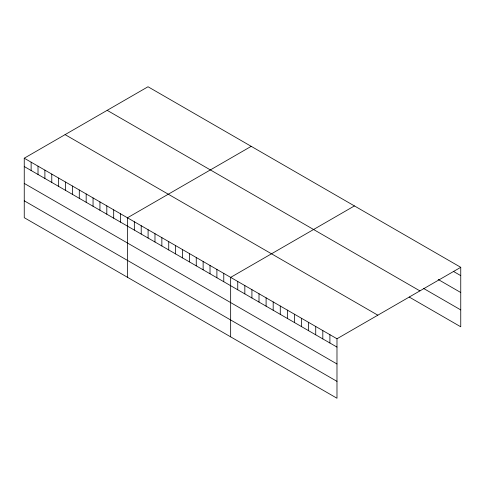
<?xml version="1.0" encoding="UTF-8"?>
<svg xmlns="http://www.w3.org/2000/svg" width="485" height="485" viewBox="0 0 485 485"><rect width="100%" height="100%" fill="white"/><g stroke="black" fill="none" stroke-linecap="round" stroke-linejoin="round"><path stroke-width="0.73" d="M24.25 158.207L336.984 338.766L336.984 398.246L24.25 217.686L24.25 158.207L148.016 86.754L460.75 267.314L460.75 326.793L409.195 297.026M251.218 146.337L127.452 217.795L127.452 277.274M354.42 205.925L230.654 277.378L230.654 336.857M336.984 338.766L460.75 267.314M453.663 271.545L460.75 275.638M438.197 279.493L460.75 292.516M423.375 288.332L460.75 309.909M107.173 110.337L419.907 290.891M65.093 134.63L377.827 315.183M24.25 166.537L336.984 347.09M24.25 183.415L336.984 363.974M24.25 200.808L336.984 381.362M329.897 334.674L329.897 342.998M322.81 330.582L322.81 338.906M315.723 326.49L315.723 334.814M308.63 322.398L308.63 330.721M301.543 318.305L301.543 326.629M294.456 314.213L294.456 322.537M287.362 310.115L287.362 318.445M280.275 306.023L280.275 314.353M273.188 301.931L273.188 310.261M266.101 297.838L266.101 306.168M259.008 293.746L259.008 302.076M251.921 289.654L251.921 297.978M244.834 285.562L244.834 293.886M237.747 281.47L237.747 289.794M223.773 273.407L223.773 281.73M216.898 269.43L216.898 277.76M210.017 265.459L210.017 273.789M203.136 261.488L203.136 269.812M196.255 257.517L196.255 265.841M189.374 253.546L189.374 261.87M182.493 249.569L182.493 257.899M175.612 245.598L175.612 253.928M168.731 241.627L168.731 249.951M161.857 237.656L161.857 245.98M154.976 233.685L154.976 242.009M148.095 229.708L148.095 238.038M141.214 225.737L141.214 234.061M134.333 221.766L134.333 230.09M120.571 213.818L120.571 222.148M113.69 209.847L113.69 218.177M106.815 205.876L106.815 214.2M99.934 201.905L99.934 210.229M93.053 197.935L93.053 206.258M86.172 193.958L86.172 202.287M79.291 189.987L79.291 198.316M72.41 186.016L72.41 194.339M65.53 182.045L65.53 190.369M58.649 178.068L58.649 186.398M51.774 174.097L51.774 182.427M44.893 170.126L44.893 178.45M38.012 166.155L38.012 174.479M31.131 162.184L31.131 170.508"/></g></svg>
